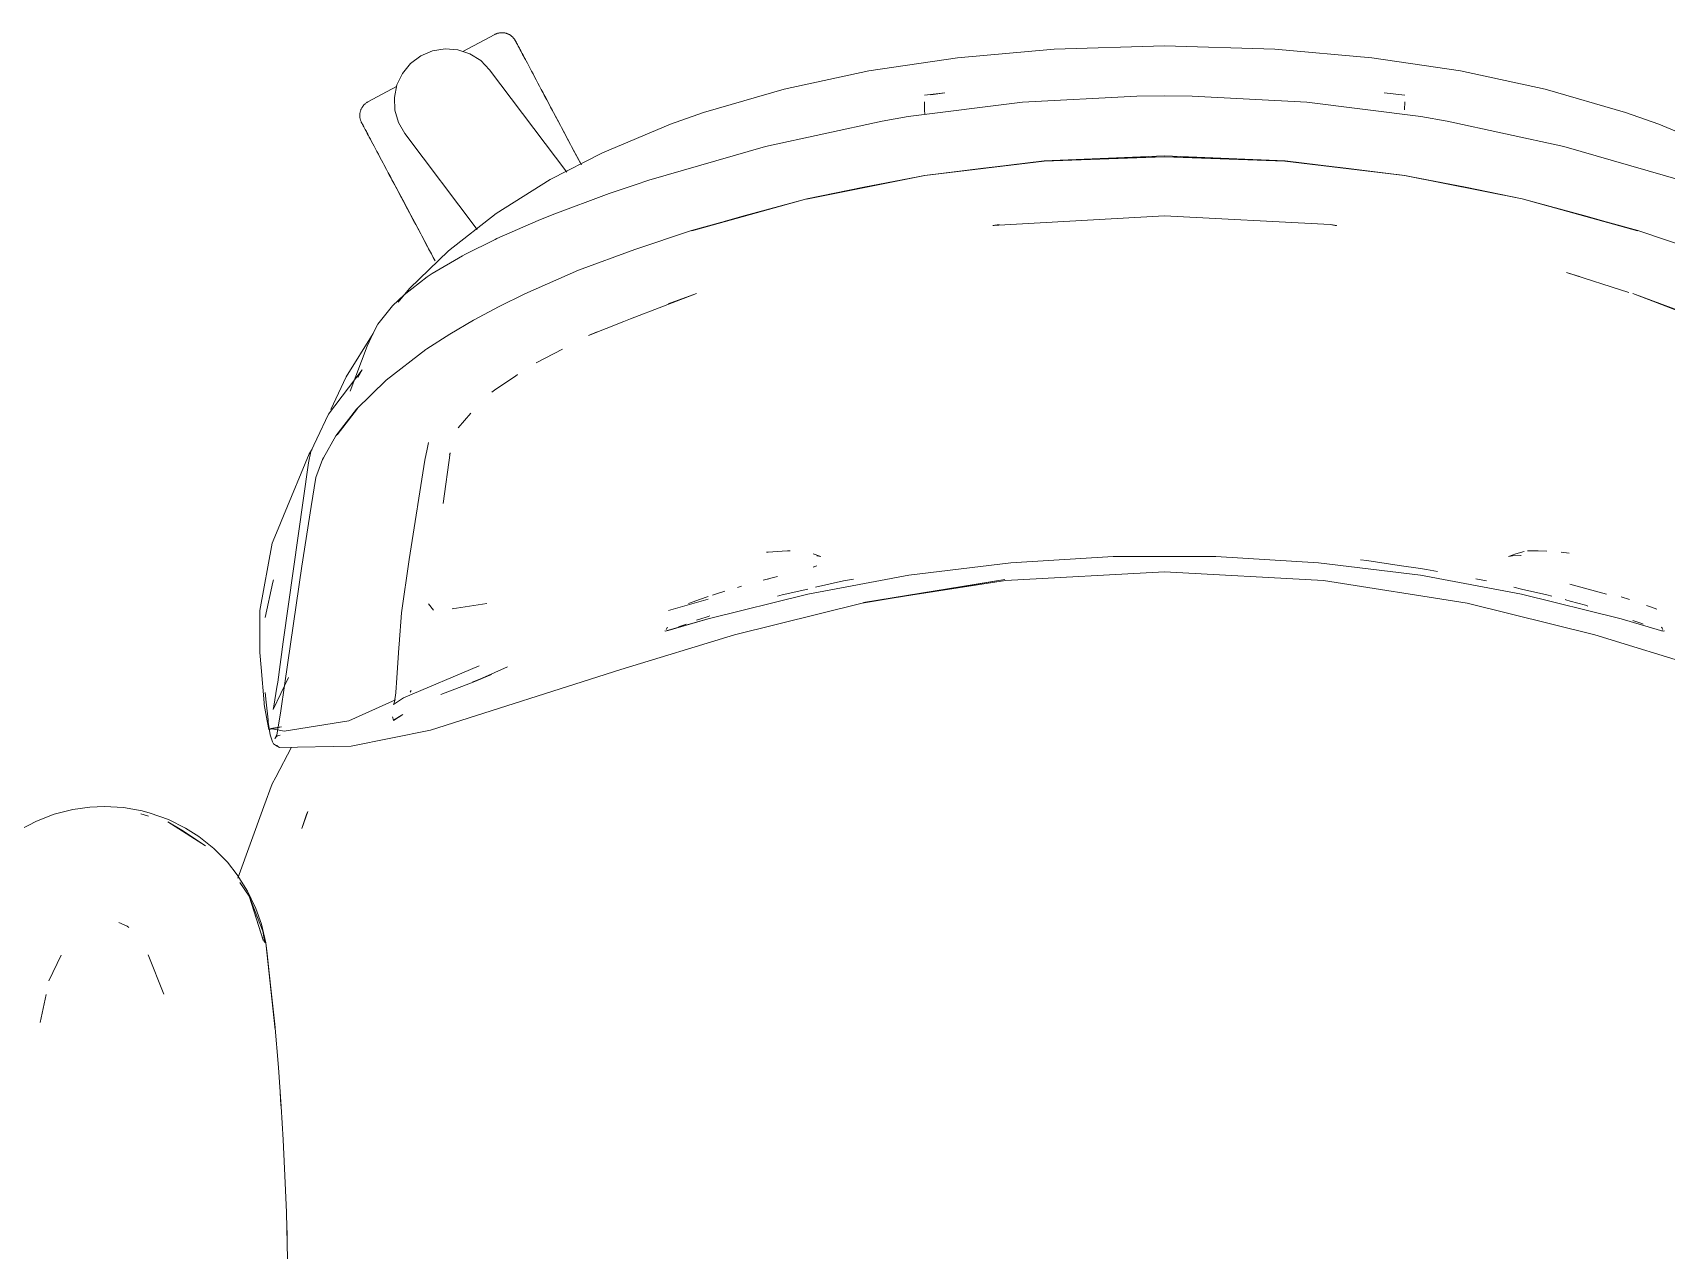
# Model space of a CAD drawing. Header units: millimetres. Extents: x 155927 to 326028, y -36033 to 97293.
# Drawn here: x 221057.8 to 221489.2, y 24991.8 to 25313.2 of the extents above; entities that cross this region are included whole.
import ezdxf

# ---------------------------------------------------------------- set-up
doc = ezdxf.new("R2010")
doc.units = ezdxf.units.MM
doc.header["$MEASUREMENT"] = 0
doc.layers.add('G-IMPT', color=8, linetype='CONTINUOUS', lineweight=9)
doc.layers.add('I-FURN', color=8, linetype='CONTINUOUS', lineweight=9)

msp = doc.modelspace()

# ---------------------------------------------------------------- linework, layer by layer
at = {"layer": 'G-IMPT'}
for p, q in [((221356.68, 25309.74), (221327.54, 25308.89)), ((221385.83, 25308.89), (221356.68, 25309.74)), ((221301.97, 25306.63), (221278.55, 25303.14)), ((221327.54, 25308.89), (221301.97, 25306.63)), ((221411.4, 25306.63), (221385.83, 25308.89)), ((221434.82, 25303.14), (221411.4, 25306.63)), ((221256.19, 25298.33), (221278.55, 25303.14)), ((221457.18, 25298.33), (221434.82, 25303.14)), ((221234.95, 25292.15), (221256.19, 25298.33)), ((221293.27, 25296.73), (221298.68, 25297.38)), ((221294.92, 25296.81), (221298.68, 25297.38)), ((221349.37, 25296.51), (221319.17, 25294.9)), ((221349.37, 25296.51), (221356.68, 25296.61)), ((221364, 25296.51), (221356.68, 25296.61)), ((221364, 25296.51), (221394.2, 25294.9)), ((221420.1, 25296.73), (221414.68, 25297.38)), ((221478.42, 25292.15), (221457.18, 25298.33)), ((221226.21, 25289.08), (221234.95, 25292.15)), ((221319.17, 25294.9), (221289, 25291.08)), ((221293.24, 25294.97), (221293.31, 25292.88)), ((221293.24, 25294.97), (221293.24, 25294.86)), ((221293.36, 25291.63), (221293.31, 25292.88)), ((221394.2, 25294.9), (221424.37, 25291.08)), ((221420.06, 25292.88), (221420.13, 25294.97)), ((221420.13, 25294.97), (221420.13, 25294.86)), ((221478.42, 25292.15), (221487.16, 25289.08)), ((221226.21, 25289.08), (221208.24, 25281.56)), ((221282.08, 25289.9), (221251.29, 25283.23)), ((221289, 25291.08), (221282.08, 25289.9)), ((221424.37, 25291.08), (221431.29, 25289.9)), ((221462.08, 25283.23), (221431.29, 25289.9)), ((221487.16, 25289.08), (221505.13, 25281.56)), ((221208.24, 25281.56), (221194.46, 25274.47)), ((221220.46, 25274.29), (221251.29, 25283.23)), ((221324.87, 25279.37), (221293.27, 25275.54)), ((221324.91, 25279.33), (221293.35, 25275.55)), ((221308.83, 25277.49), (221324.91, 25279.33)), ((221356.68, 25280.7), (221324.87, 25279.37)), ((221324.91, 25279.33), (221356.68, 25280.47)), ((221324.91, 25279.33), (221339.8, 25280.01)), ((221339.8, 25280.01), (221356.68, 25280.47)), ((221388.5, 25279.37), (221356.68, 25280.7)), ((221373.57, 25280.01), (221356.68, 25280.47)), ((221388.46, 25279.33), (221356.68, 25280.47)), ((221373.57, 25280.01), (221388.46, 25279.33)), ((221388.46, 25279.33), (221420.01, 25275.55)), ((221388.46, 25279.33), (221404.54, 25277.49)), ((221388.5, 25279.37), (221420.09, 25275.54)), ((221462.08, 25283.23), (221492.91, 25274.29)), ((221293.35, 25275.55), (221262.11, 25269.33)), ((221262.11, 25269.33), (221293.27, 25275.54)), ((221293.35, 25275.55), (221277.25, 25272.45)), ((221308.83, 25277.49), (221293.35, 25275.55)), ((221420.01, 25275.55), (221404.54, 25277.49)), ((221451.14, 25269.37), (221420.01, 25275.55)), ((221420.01, 25275.55), (221436.12, 25272.45)), ((221451.14, 25269.37), (221420.09, 25275.54)), ((221194.46, 25274.47), (221180.17, 25265.49)), ((221210.03, 25270.75), (221194.96, 25265.15)), ((221210.03, 25270.75), (221216.86, 25273.09)), ((221220.46, 25274.29), (221216.86, 25273.09)), ((221262.23, 25269.37), (221277.25, 25272.45)), ((221451.14, 25269.37), (221436.12, 25272.45)), ((221262.23, 25269.37), (221231.73, 25260.99)), ((221262.23, 25269.37), (221231.82, 25260.94)), ((221244.98, 25264.72), (221262.23, 25269.37)), ((221468.39, 25264.72), (221451.14, 25269.37)), ((221451.14, 25269.37), (221481.64, 25260.99)), ((221451.14, 25269.37), (221481.55, 25260.94)), ((221180.17, 25265.49), (221167.57, 25255.69)), ((221180.32, 25258.9), (221191.28, 25263.67)), ((221191.28, 25263.67), (221194.96, 25265.15)), ((221244.98, 25264.72), (221231.82, 25260.94)), ((221356.68, 25264.88), (221311.34, 25262.37)), ((221311.34, 25262.37), (221312.96, 25262.6)), ((221311.41, 25262.33), (221311.65, 25262.37)), ((221312.96, 25262.6), (221311.65, 25262.37)), ((221356.68, 25264.93), (221400.41, 25262.6)), ((221356.68, 25264.88), (221400.41, 25262.6)), ((221400.41, 25262.6), (221402.19, 25262.34)), ((221400.41, 25262.6), (221401.72, 25262.37)), ((221401.96, 25262.33), (221401.72, 25262.37)), ((221468.39, 25264.72), (221481.55, 25260.94)), ((221171.87, 25254.68), (221179.88, 25258.68)), ((221180.32, 25258.9), (221179.88, 25258.68)), ((221216.81, 25255.98), (221231.73, 25260.99)), ((221481.64, 25260.99), (221496.56, 25255.98)), ((221157.27, 25245.73), (221167.57, 25255.69)), ((221171.27, 25254.37), (221163.27, 25249.64)), ((221171.87, 25254.68), (221171.27, 25254.37)), ((221216.81, 25255.98), (221201.93, 25250.52)), ((221161.98, 25248.78), (221163.27, 25249.64)), ((221201.93, 25250.52), (221187.71, 25244.34)), ((221462.83, 25249.92), (221466.26, 25248.85)), ((221462.83, 25249.92), (221479.31, 25244.67)), ((221157.27, 25245.73), (221154.27, 25242.06)), ((221155.85, 25244.06), (221161.98, 25248.78)), ((221148.96, 25236.3), (221152.83, 25241.17)), ((221152.83, 25241.17), (221155.85, 25244.06)), ((221180.98, 25240.96), (221174.19, 25237.39)), ((221180.98, 25240.96), (221187.71, 25244.34)), ((221233.07, 25244.39), (221215.62, 25237.68)), ((221233.07, 25244.39), (221225.63, 25241.67)), ((221480.3, 25244.39), (221498.71, 25237.57)), ((221480.3, 25244.39), (221497.75, 25237.68)), ((221148.96, 25236.3), (221148.35, 25235.17)), ((221167.96, 25233.62), (221174.19, 25237.39)), ((221213.89, 25237.01), (221204.57, 25233.29)), ((221215.62, 25237.68), (221213.89, 25237.01)), ((221140.54, 25222.36), (221147.66, 25233.81)), ((221147.18, 25232.73), (221146.1, 25230.5)), ((221148.35, 25235.17), (221147.18, 25232.73)), ((221167.96, 25233.62), (221161.86, 25229.74)), ((221204.57, 25233.29), (221206.81, 25234.29)), ((221141.59, 25218.59), (221146.1, 25230.5)), ((221151.17, 25221.55), (221161.61, 25229.57)), ((221161.86, 25229.74), (221161.61, 25229.57)), ((221190.73, 25226.12), (221197.7, 25229.66)), ((221144.83, 25224.25), (221135.89, 25212.55)), ((221144.83, 25224.25), (221143.67, 25222.22)), ((221136.56, 25213.73), (221140.54, 25222.36)), ((221151.17, 25221.55), (221143.27, 25213.81)), ((221180.12, 25219.09), (221179.02, 25218.34)), ((221180.12, 25219.09), (221185.26, 25222.59)), ((221185.26, 25222.59), (221185.83, 25222.98)), ((221132.85, 25206.02), (221135.89, 25212.55)), ((221137.85, 25206.85), (221143.27, 25213.81)), ((221143.57, 25214.02), (221138.18, 25207.07)), ((221138.18, 25207.07), (221140.77, 25210.45)), ((221143.57, 25214.02), (221140.77, 25210.45)), ((221173.49, 25212.82), (221170.15, 25208.91)), ((221132.85, 25206.02), (221131.28, 25202.66)), ((221137.85, 25206.85), (221134.56, 25201.01)), ((221130.79, 25202.1), (221124, 25185.65)), ((221130.63, 25199.67), (221131.28, 25202.66)), ((221131.56, 25203.27), (221130.79, 25202.1)), ((221161.83, 25202.84), (221161.41, 25200.86)), ((221162.29, 25205.01), (221161.83, 25202.84)), ((221166.21, 25188.96), (221167.99, 25202.32)), ((221167.99, 25202.32), (221167.85, 25201.85)), ((221123.96, 25152.45), (221130.63, 25199.67)), ((221132.6, 25195.8), (221134.35, 25200.59)), ((221134.56, 25201.01), (221134.35, 25200.59)), ((221159.53, 25188.67), (221161.33, 25200.39)), ((221161.33, 25200.39), (221161.41, 25200.86)), ((221132.6, 25195.8), (221131.29, 25188.13)), ((221159.53, 25188.67), (221159.44, 25188.06)), ((221124, 25185.65), (221122.61, 25182.28)), ((221128.9, 25172.36), (221131.29, 25188.13)), ((221157.24, 25174.19), (221159.36, 25187.55)), ((221159.36, 25187.55), (221159.44, 25188.06)), ((221121.01, 25178.43), (221122.61, 25182.28)), ((221117.77, 25160.73), (221121.01, 25178.43)), ((221252, 25176.09), (221251.52, 25176.06)), ((221255.71, 25176.37), (221252, 25176.09)), ((221255.71, 25176.37), (221257.08, 25176.47)), ((221257.78, 25176.47), (221257.08, 25176.47)), ((221265.87, 25174.94), (221263.92, 25175.62)), ((221447.5, 25174.94), (221449.45, 25175.62)), ((221449.45, 25175.62), (221451.6, 25176.23)), ((221452.55, 25176.48), (221457.61, 25176.39)), ((221452.55, 25176.48), (221455.34, 25176.47)), ((221457.61, 25176.39), (221455.34, 25176.47)), ((221461.4, 25176.07), (221463.5, 25175.86)), ((221124.35, 25141.49), (221128.9, 25172.36)), ((221157.24, 25174.19), (221155.21, 25160.12)), ((221264.82, 25172.51), (221263.86, 25172.13)), ((221264.27, 25172.27), (221263.86, 25172.13)), ((221265.87, 25174.94), (221264.82, 25175.15)), ((221289.13, 25169.98), (221316.05, 25173.28)), ((221343.12, 25174.93), (221316.05, 25173.28)), ((221370.24, 25174.93), (221343.12, 25174.93)), ((221370.24, 25174.93), (221397.31, 25173.28)), ((221424.23, 25169.98), (221397.31, 25173.28)), ((221410.08, 25173.9), (221408.42, 25174.08)), ((221418.61, 25172.6), (221410.08, 25173.9)), ((221418.61, 25172.6), (221424.23, 25171.75)), ((221424.23, 25171.75), (221425.86, 25171.5)), ((221428.76, 25170.95), (221425.86, 25171.5)), ((221448.54, 25175.15), (221447.5, 25174.94)), ((221448.54, 25175.15), (221450.85, 25175.18)), ((221450.71, 25175.2), (221450.85, 25175.18)), ((221119.18, 25158.87), (221121.23, 25168.17)), ((221121.23, 25168.17), (221121.38, 25168.75)), ((221243.86, 25166.76), (221244.98, 25167.09)), ((221250.65, 25168.67), (221254.51, 25169.67)), ((221250.65, 25168.67), (221252.18, 25169.06)), ((221262.47, 25165.05), (221289.13, 25169.98)), ((221271.88, 25168.53), (221264.46, 25166.82)), ((221274.51, 25169), (221271.88, 25168.53)), ((221276.78, 25162.59), (221314.52, 25168.84)), ((221314.52, 25168.84), (221277.16, 25162.85)), ((221314.7, 25168.58), (221277.16, 25162.85)), ((221314.7, 25168.58), (221356.68, 25170.94)), ((221398.67, 25168.58), (221356.68, 25170.94)), ((221436.59, 25162.59), (221398.67, 25168.58)), ((221450.9, 25165.05), (221424.23, 25169.98)), ((221438.87, 25169.02), (221441.68, 25168.49)), ((221473.36, 25165), (221463.73, 25167.69)), ((221236.15, 25163.69), (221225.72, 25160.66)), ((221230.97, 25162.57), (221233.13, 25163.33)), ((221233.85, 25163.59), (221233.13, 25163.33)), ((221233.85, 25163.59), (221236.15, 25164.36)), ((221262.47, 25165.05), (221236.15, 25158.5)), ((221237.29, 25164.74), (221238.07, 25164.98)), ((221238.07, 25164.98), (221240.56, 25165.77)), ((221255.73, 25164.82), (221254.45, 25164.48)), ((221262.48, 25166.37), (221255.73, 25164.82)), ((221448.91, 25166.82), (221450.89, 25166.37)), ((221457.64, 25164.82), (221450.89, 25166.37)), ((221450.9, 25165.05), (221477.22, 25158.5)), ((221457.64, 25164.82), (221458.93, 25164.48)), ((221462.66, 25163.52), (221462.48, 25163.56)), ((221463.8, 25163.2), (221462.66, 25163.52)), ((221463.8, 25163.2), (221467.79, 25162.08)), ((221477.21, 25164.34), (221479.43, 25163.62)), ((221117.77, 25160.73), (221117.75, 25153.76)), ((221155.2, 25160.04), (221154.58, 25151.8)), ((221155.2, 25160.04), (221155.21, 25160.12)), ((221163.59, 25160.78), (221162.31, 25162.42)), ((221168.54, 25161.13), (221177.7, 25162.53)), ((221168.54, 25161.13), (221168.89, 25161.18)), ((221236.15, 25158.5), (221224.93, 25155.23)), ((221236.15, 25158.5), (221225.33, 25155.39)), ((221236.15, 25158.5), (221225.62, 25155.44)), ((221233.12, 25158.11), (221233.92, 25158.4)), ((221236.15, 25159.13), (221233.92, 25158.4)), ((221236.15, 25159.13), (221236.61, 25159.28)), ((221243.1, 25154.27), (221276.78, 25162.59)), ((221436.59, 25162.59), (221470.27, 25154.27)), ((221467.79, 25162.08), (221468.48, 25161.88)), ((221477.22, 25158.5), (221487.65, 25155.43)), ((221484.97, 25161.63), (221483.96, 25162)), ((221484.97, 25161.63), (221486.63, 25161.02)), ((221243.1, 25154.27), (221213.12, 25145.09)), ((221224.93, 25155.23), (221224.68, 25155.37)), ((221225.46, 25156.32), (221225.08, 25155.71)), ((221225.46, 25156.32), (221225.32, 25156.11)), ((221225.62, 25155.44), (221225.33, 25155.39)), ((221229.4, 25156.77), (221228.33, 25156.38)), ((221230.37, 25157.12), (221229.4, 25156.77)), ((221500.24, 25145.09), (221470.27, 25154.27)), ((221482.42, 25157.34), (221480.32, 25158.09)), ((221482.42, 25157.34), (221483.08, 25157.1)), ((221487.92, 25155.36), (221487.65, 25155.43)), ((221487.9, 25156.32), (221488.05, 25156.11)), ((221487.9, 25156.32), (221488.29, 25155.71)), ((221488.21, 25155.29), (221487.92, 25155.36)), ((221488.44, 25155.23), (221488.21, 25155.29)), ((221488.68, 25155.32), (221488.44, 25155.23)), ((221117.75, 25153.76), (221117.75, 25149.59)), ((221123.96, 25152.45), (221122.52, 25141.79)), ((221154.51, 25150.81), (221153.95, 25142.95)), ((221154.58, 25151.8), (221154.51, 25150.81)), ((221118.09, 25145.64), (221117.75, 25149.59)), ((221118.89, 25136.31), (221118.09, 25145.64)), ((221155.73, 25137.64), (221175.7, 25146.08)), ((221176.45, 25142.8), (221183.16, 25145.85)), ((221121.33, 25134.6), (221125.32, 25143.01)), ((221122.3, 25140.49), (221122.52, 25141.79)), ((221123.23, 25133.63), (221124.35, 25141.49)), ((221153.95, 25142.95), (221153.65, 25139.08)), ((221213.12, 25145.09), (221162.88, 25129.1)), ((221174.07, 25141.78), (221165.6, 25138.52)), ((221178.97, 25143.8), (221173.86, 25141.77)), ((221173.86, 25141.77), (221178.98, 25143.8)), ((221174.07, 25141.78), (221178.97, 25143.8)), ((221119.41, 25136.48), (221119.2, 25139.07)), ((221122.3, 25140.49), (221121.47, 25135.47)), ((221141.23, 25131.53), (221153.58, 25137.15)), ((221153.06, 25135.88), (221155.73, 25137.64)), ((221153.65, 25138.99), (221153.35, 25136.61)), ((221153.65, 25138.99), (221153.65, 25139.08)), ((221157.45, 25139.09), (221157.72, 25139.53)), ((221118.89, 25136.31), (221118.93, 25135.84)), ((221118.93, 25135.84), (221119.74, 25131.59)), ((221119.93, 25131.79), (221119.41, 25136.48)), ((221121.33, 25134.6), (221121.47, 25135.47)), ((221122.13, 25127.37), (221123.23, 25133.63)), ((221152.76, 25132.61), (221153.03, 25131.74)), ((221155.52, 25133.26), (221153.03, 25131.74)), ((221153.03, 25131.74), (221155.5, 25133.23)), ((221153.05, 25131.68), (221155.52, 25133.26)), ((221153.35, 25136.6), (221153.06, 25135.88)), ((221153.35, 25136.6), (221153.35, 25136.61)), ((221119.74, 25131.59), (221120.19, 25129.27)), ((221120, 25131.18), (221119.93, 25131.79)), ((221120, 25131.18), (221120.54, 25127.9)), ((221123.47, 25129.99), (221120.19, 25129.27)), ((221123.47, 25129.99), (221120.6, 25129.5)), ((221120.6, 25129.5), (221124.18, 25128.82)), ((221141.23, 25131.53), (221124.18, 25128.82)), ((221141.93, 25124.9), (221162.88, 25129.1)), ((221153.05, 25131.68), (221153.03, 25131.74)), ((221121.09, 25126.04), (221120.54, 25127.9)), ((221121.09, 25126.04), (221121.41, 25125.5)), ((221121.41, 25125.5), (221121.9, 25125.13)), ((221122.3, 25127.99), (221121.74, 25126.89)), ((221122.13, 25127.39), (221121.74, 25126.89)), ((221122.94, 25124.52), (221121.9, 25125.13)), ((221122.53, 25125), (221121.9, 25125.13)), ((221121.9, 25125.13), (221121.98, 25125.1)), ((221122.53, 25125), (221121.98, 25125.1)), ((221126.13, 25124.58), (221121.99, 25116.68)), ((221122.3, 25127.99), (221122.13, 25127.37)), ((221122.13, 25127.39), (221122.67, 25127.71)), ((221123.17, 25127.79), (221122.67, 25127.71)), ((221141.93, 25124.9), (221122.94, 25124.52)), ((221121.99, 25116.68), (221121.06, 25114.92)), ((221118.87, 25108.95), (221121.06, 25114.92)), ((221058.78, 25105.05), (221063.49, 25106.88)), ((221068.36, 25108.15), (221063.49, 25106.88)), ((221068.36, 25108.15), (221072.87, 25108.79)), ((221076.72, 25108.97), (221072.87, 25108.79)), ((221076.72, 25108.97), (221081.76, 25108.67)), ((221081.76, 25108.67), (221086.71, 25107.79)), ((221088.4, 25106.43), (221086.37, 25107.05)), ((221086.71, 25107.79), (221088.83, 25107.23)), ((221093.61, 25105.52), (221088.83, 25107.23)), ((221111.93, 25090.01), (221118.87, 25108.95)), ((221130.47, 25107.65), (221128.83, 25103.18)), ((221128.83, 25103.18), (221130.21, 25107.06)), ((221130.47, 25107.65), (221130.21, 25107.06)), ((221054.61, 25102.86), (221058.78, 25105.05)), ((221093.51, 25104.87), (221097.19, 25102.71)), ((221093.51, 25104.87), (221103.46, 25098.55)), ((221093.61, 25105.52), (221098.12, 25103.27)), ((221097.19, 25102.71), (221103.46, 25098.55)), ((221098.12, 25103.27), (221101.66, 25101.01)), ((221105.64, 25097.82), (221101.66, 25101.01)), ((221105.64, 25097.82), (221109.19, 25094.21)), ((221109.19, 25094.21), (221111.81, 25090.91)), ((221114.54, 25086.58), (221111.81, 25090.91)), ((221114.93, 25085.26), (221112.51, 25088.84)), ((221114.54, 25086.58), (221116.73, 25082)), ((221118.54, 25076.04), (221114.93, 25085.26)), ((221114.93, 25085.26), (221115.84, 25082.55)), ((221114.93, 25085.26), (221118.75, 25073.4)), ((221115.84, 25082.55), (221118.75, 25073.4)), ((221116.73, 25082), (221118.18, 25077.87)), ((221080.54, 25078.35), (221082.77, 25077.34)), ((221082.77, 25077.34), (221083.22, 25077.04)), ((221119.33, 25072.91), (221118.18, 25077.87)), ((221119.12, 25072.98), (221118.54, 25076.04)), ((221119.33, 25072.91), (221121.79, 25049.95)), ((221119.33, 25072.91), (221119.67, 25070.09)), ((221119.33, 25072.91), (221121.69, 25051.47)), ((221065.34, 25069.72), (221062.07, 25062.94)), ((221092.44, 25059.39), (221088.29, 25069.81)), ((221121.79, 25049.95), (221119.67, 25070.09)), ((221059.73, 25051.89), (221061.31, 25059.32)), ((221062.15, 25063.22), (221062.07, 25062.94)), ((221121.69, 25051.47), (221122.67, 25040.07)), ((221123.4, 25029.78), (221122.67, 25040.07)), ((221123.26, 25031.83), (221123.13, 25033.24)), ((221123.26, 25031.83), (221123.35, 25029.92)), ((221123.4, 25029.78), (221123.96, 25020.91)), ((221124.5, 25009.61), (221123.96, 25020.91)), ((221124.5, 25009.61), (221124.8, 25001.73)), ((221125.09, 24989.42), (221124.8, 25001.73)), ((221124.88, 24997.86), (221124.95, 24996.2)), ((221124.95, 24996.2), (221124.95, 24994.12))]:
    msp.add_line(p, q, dxfattribs=at)
at = {"layer": 'I-FURN'}
for p, q in [((221179.8, 25312.78), (221171.39, 25308.31)), ((221179.8, 25312.78), (221179.95, 25312.85)), ((221179.95, 25312.85), (221180.09, 25312.92)), ((221180.09, 25312.92), (221180.24, 25312.98)), ((221180.24, 25312.98), (221180.39, 25313.03)), ((221180.39, 25313.03), (221180.55, 25313.08)), ((221180.55, 25313.08), (221180.7, 25313.12)), ((221180.7, 25313.12), (221180.86, 25313.16)), ((221180.86, 25313.16), (221181.02, 25313.19)), ((221181.02, 25313.19), (221181.18, 25313.22)), ((221181.18, 25313.22), (221181.34, 25313.23)), ((221181.34, 25313.23), (221181.5, 25313.24)), ((221181.5, 25313.24), (221181.66, 25313.25)), ((221181.66, 25313.25), (221181.82, 25313.25)), ((221181.82, 25313.25), (221181.98, 25313.24)), ((221181.98, 25313.24), (221182.14, 25313.22)), ((221182.14, 25313.22), (221182.3, 25313.2)), ((221182.3, 25313.2), (221182.46, 25313.18)), ((221182.46, 25313.18), (221182.62, 25313.14)), ((221182.62, 25313.14), (221182.78, 25313.1)), ((221182.78, 25313.1), (221182.93, 25313.06)), ((221182.93, 25313.06), (221183.08, 25313)), ((221183.08, 25313), (221183.23, 25312.94)), ((221183.23, 25312.94), (221183.38, 25312.88)), ((221183.38, 25312.88), (221183.53, 25312.81)), ((221183.53, 25312.81), (221183.67, 25312.73)), ((221183.67, 25312.73), (221183.81, 25312.65)), ((221183.81, 25312.65), (221183.94, 25312.56)), ((221183.94, 25312.56), (221184.07, 25312.47)), ((221184.07, 25312.47), (221184.2, 25312.37)), ((221184.2, 25312.37), (221184.33, 25312.27)), ((221184.33, 25312.27), (221184.45, 25312.16)), ((221184.45, 25312.16), (221184.56, 25312.05)), ((221184.56, 25312.05), (221184.67, 25311.93)), ((221184.67, 25311.93), (221184.78, 25311.81)), ((221184.78, 25311.81), (221184.88, 25311.69)), ((221184.88, 25311.69), (221184.98, 25311.56)), ((221184.98, 25311.56), (221185.07, 25311.43)), ((221185.07, 25311.43), (221185.15, 25311.29)), ((221185.15, 25311.29), (221185.23, 25311.15)), ((221185.23, 25311.15), (221185.25, 25311.11)), ((221185.25, 25311.11), (221185.26, 25311.09)), ((221185.26, 25311.1), (221185.25, 25311.11)), ((221185.28, 25311.06), (221185.26, 25311.1)), ((221185.26, 25311.09), (221185.3, 25311.03)), ((221185.32, 25310.98), (221185.28, 25311.06)), ((221185.3, 25311.03), (221185.35, 25310.93)), ((221185.39, 25310.86), (221185.32, 25310.98)), ((221185.35, 25310.93), (221185.42, 25310.79)), ((221185.47, 25310.7), (221185.39, 25310.86)), ((221185.42, 25310.79), (221185.52, 25310.61)), ((221185.58, 25310.5), (221185.47, 25310.7)), ((221185.52, 25310.61), (221185.64, 25310.39)), ((221185.71, 25310.26), (221185.58, 25310.5)), ((221185.64, 25310.39), (221185.77, 25310.13)), ((221185.86, 25309.98), (221185.71, 25310.26)), ((221185.77, 25310.13), (221185.93, 25309.83)), ((221186.03, 25309.66), (221185.86, 25309.98)), ((221185.93, 25309.83), (221186.11, 25309.5)), ((221186.22, 25309.3), (221186.03, 25309.66)), ((221186.11, 25309.5), (221186.31, 25309.13)), ((221155.42, 25302.5), (221157.55, 25305.12)), ((221157.55, 25305.12), (221160.25, 25307.15)), ((221160.25, 25307.15), (221163.35, 25308.48)), ((221163.35, 25308.48), (221166.68, 25309.02)), ((221166.68, 25309.02), (221170.04, 25308.76)), ((221170.04, 25308.76), (221173.24, 25307.69)), ((221173.24, 25307.69), (221176.09, 25305.89)), ((221176.09, 25305.89), (221178.43, 25303.46)), ((221186.42, 25308.91), (221186.22, 25309.3)), ((221186.31, 25309.13), (221186.53, 25308.72)), ((221186.65, 25308.48), (221186.42, 25308.91)), ((221186.53, 25308.72), (221186.76, 25308.27)), ((221186.9, 25308.01), (221186.65, 25308.48)), ((221186.76, 25308.27), (221187.02, 25307.79)), ((221187.17, 25307.51), (221186.9, 25308.01)), ((221187.02, 25307.79), (221187.3, 25307.27)), ((221187.45, 25306.98), (221187.17, 25307.51)), ((221187.3, 25307.27), (221187.59, 25306.72)), ((221187.75, 25306.41), (221187.45, 25306.98)), ((221187.59, 25306.72), (221187.9, 25306.14)), ((221188.07, 25305.81), (221187.75, 25306.41)), ((221188.41, 25305.17), (221188.07, 25305.81)), ((221188.76, 25304.51), (221188.41, 25305.17)), ((221153.98, 25299.46), (221155.42, 25302.5)), ((221178.43, 25303.46), (221198.83, 25276.4)), ((221189.13, 25303.82), (221188.76, 25304.51)), ((221189.52, 25303.09), (221189.13, 25303.82)), ((221189.92, 25302.34), (221189.52, 25303.09)), ((221190.33, 25301.57), (221189.92, 25302.34)), ((221190.75, 25300.77), (221190.33, 25301.57)), ((221191.19, 25299.94), (221190.75, 25300.77)), ((221153.89, 25299), (221146.3, 25294.97)), ((221153.31, 25296.15), (221153.98, 25299.46)), ((221191.64, 25299.1), (221191.19, 25299.94)), ((221192.1, 25298.23), (221191.64, 25299.1)), ((221192.58, 25297.34), (221192.1, 25298.23)), ((221193.06, 25296.43), (221192.58, 25297.34)), ((221192.8, 25296.93), (221193.28, 25296.01)), ((221193.55, 25295.51), (221193.06, 25296.43)), ((221144.21, 25292.01), (221144.24, 25292.17)), ((221144.24, 25292.17), (221144.27, 25292.33)), ((221144.27, 25292.33), (221144.31, 25292.49)), ((221144.31, 25292.49), (221144.36, 25292.64)), ((221144.36, 25292.64), (221144.41, 25292.79)), ((221144.41, 25292.79), (221144.47, 25292.94)), ((221144.47, 25292.94), (221144.54, 25293.09)), ((221144.54, 25293.09), (221144.61, 25293.24)), ((221144.61, 25293.24), (221144.68, 25293.38)), ((221144.68, 25293.38), (221144.76, 25293.52)), ((221144.76, 25293.52), (221144.85, 25293.65)), ((221144.85, 25293.65), (221144.94, 25293.79)), ((221144.94, 25293.79), (221145.04, 25293.91)), ((221145.04, 25293.91), (221145.14, 25294.04)), ((221145.14, 25294.04), (221145.25, 25294.16)), ((221145.25, 25294.16), (221145.36, 25294.27)), ((221145.36, 25294.27), (221145.48, 25294.38)), ((221145.48, 25294.38), (221145.6, 25294.49)), ((221145.6, 25294.49), (221145.73, 25294.59)), ((221145.73, 25294.59), (221145.86, 25294.69)), ((221145.86, 25294.69), (221145.99, 25294.78)), ((221145.99, 25294.78), (221146.13, 25294.86)), ((221146.13, 25294.86), (221146.27, 25294.94)), ((221146.27, 25294.94), (221146.3, 25294.97)), ((221153.45, 25292.78), (221153.31, 25296.15)), ((221154.39, 25289.54), (221153.45, 25292.78)), ((221193.28, 25296.01), (221193.78, 25295.08)), ((221194.05, 25294.57), (221193.55, 25295.51)), ((221193.78, 25295.08), (221194.28, 25294.14)), ((221194.55, 25293.62), (221194.05, 25294.57)), ((221194.28, 25294.14), (221194.79, 25293.18)), ((221195.06, 25292.66), (221194.55, 25293.62)), ((221194.79, 25293.18), (221195.3, 25292.21)), ((221195.58, 25291.68), (221195.06, 25292.66)), ((221195.3, 25292.21), (221195.82, 25291.23)), ((221144.17, 25291.53), (221144.18, 25291.69)), ((221144.17, 25291.37), (221144.17, 25291.53)), ((221144.17, 25291.21), (221144.17, 25291.37)), ((221144.18, 25291.05), (221144.17, 25291.21)), ((221144.18, 25291.69), (221144.19, 25291.85)), ((221144.2, 25290.89), (221144.18, 25291.05)), ((221144.19, 25291.85), (221144.21, 25292.01)), ((221144.22, 25290.73), (221144.2, 25290.89)), ((221144.25, 25290.57), (221144.22, 25290.73)), ((221144.29, 25290.42), (221144.25, 25290.57)), ((221144.33, 25290.26), (221144.29, 25290.42)), ((221144.38, 25290.11), (221144.33, 25290.26)), ((221144.44, 25289.95), (221144.38, 25290.11)), ((221144.5, 25289.81), (221144.44, 25289.95)), ((221144.57, 25289.66), (221144.5, 25289.81)), ((221144.64, 25289.51), (221144.57, 25289.66)), ((221144.66, 25289.47), (221144.64, 25289.51)), ((221144.64, 25289.51), (221144.64, 25289.51)), ((221144.64, 25289.51), (221144.65, 25289.49)), ((221144.65, 25289.49), (221144.68, 25289.43)), ((221144.71, 25289.39), (221144.66, 25289.47)), ((221144.68, 25289.43), (221144.73, 25289.33)), ((221144.77, 25289.26), (221144.71, 25289.39)), ((221144.73, 25289.33), (221144.81, 25289.19)), ((221144.86, 25289.1), (221144.77, 25289.26)), ((221144.81, 25289.19), (221144.9, 25289.01)), ((221144.96, 25288.9), (221144.86, 25289.1)), ((221144.9, 25289.01), (221145.02, 25288.79)), ((221145.09, 25288.66), (221144.96, 25288.9)), ((221145.02, 25288.79), (221145.16, 25288.54)), ((221145.24, 25288.38), (221145.09, 25288.66)), ((221145.16, 25288.54), (221145.32, 25288.24)), ((221145.41, 25288.06), (221145.24, 25288.38)), ((221145.32, 25288.24), (221145.49, 25287.9)), ((221145.6, 25287.71), (221145.41, 25288.06)), ((221145.49, 25287.9), (221145.69, 25287.53)), ((221156.08, 25286.62), (221154.39, 25289.54)), ((221196.11, 25290.7), (221195.58, 25291.68)), ((221195.82, 25291.23), (221196.35, 25290.25)), ((221196.63, 25289.71), (221196.11, 25290.7)), ((221196.35, 25290.25), (221196.88, 25289.25)), ((221197.16, 25288.71), (221196.63, 25289.71)), ((221196.88, 25289.25), (221197.41, 25288.25)), ((221197.7, 25287.71), (221197.16, 25288.71)), ((221197.41, 25288.25), (221197.94, 25287.25)), ((221145.81, 25287.31), (221145.6, 25287.71)), ((221145.69, 25287.53), (221145.91, 25287.12)), ((221146.04, 25286.88), (221145.81, 25287.31)), ((221145.91, 25287.12), (221146.15, 25286.67)), ((221146.28, 25286.42), (221146.04, 25286.88)), ((221146.15, 25286.67), (221146.4, 25286.19)), ((221146.55, 25285.92), (221146.28, 25286.42)), ((221146.4, 25286.19), (221146.68, 25285.68)), ((221146.84, 25285.38), (221146.55, 25285.92)), ((221146.68, 25285.68), (221146.97, 25285.12)), ((221147.14, 25284.81), (221146.84, 25285.38)), ((221146.97, 25285.12), (221147.28, 25284.54)), ((221147.28, 25284.54), (221147.61, 25283.92)), ((221147.61, 25283.92), (221147.96, 25283.28)), ((221175.16, 25261.3), (221156.08, 25286.62)), ((221198.23, 25286.71), (221197.7, 25287.71)), ((221197.94, 25287.25), (221198.48, 25286.24)), ((221198.76, 25285.7), (221198.23, 25286.71)), ((221198.48, 25286.24), (221199.01, 25285.24)), ((221199.3, 25284.7), (221198.76, 25285.7)), ((221199.01, 25285.24), (221199.54, 25284.24)), ((221199.83, 25283.69), (221199.3, 25284.7)), ((221199.54, 25284.24), (221200.08, 25283.23)), ((221200.36, 25282.69), (221199.83, 25283.69)), ((221147.96, 25283.28), (221148.32, 25282.6)), ((221148.32, 25282.6), (221148.69, 25281.89)), ((221148.69, 25281.89), (221149.08, 25281.16)), ((221149.08, 25281.16), (221149.49, 25280.39)), ((221149.49, 25280.39), (221149.91, 25279.61)), ((221149.91, 25279.61), (221150.34, 25278.79)), ((221200.08, 25283.23), (221200.61, 25282.24)), ((221200.89, 25281.7), (221200.36, 25282.69)), ((221200.61, 25282.24), (221201.13, 25281.25)), ((221201.42, 25280.71), (221200.89, 25281.7)), ((221201.13, 25281.25), (221201.66, 25280.26)), ((221201.94, 25279.73), (221201.42, 25280.71)), ((221201.66, 25280.26), (221202.17, 25279.29)), ((221202.45, 25278.77), (221201.94, 25279.73)), ((221202.17, 25279.29), (221202.69, 25278.32)), ((221150.34, 25278.79), (221150.78, 25277.96)), ((221151.03, 25277.5), (221150.58, 25278.35)), ((221150.78, 25277.96), (221151.24, 25277.1)), ((221151.49, 25276.63), (221151.03, 25277.5)), ((221151.24, 25277.1), (221151.7, 25276.23)), ((221151.96, 25275.74), (221151.49, 25276.63)), ((221151.7, 25276.23), (221152.18, 25275.33)), ((221152.44, 25274.84), (221151.96, 25275.74)), ((221152.18, 25275.33), (221152.67, 25274.42)), ((221152.93, 25273.92), (221152.44, 25274.84)), ((221152.67, 25274.42), (221153.16, 25273.49)), ((221153.43, 25272.98), (221152.93, 25273.92)), ((221153.16, 25273.49), (221153.66, 25272.54)), ((221153.94, 25272.03), (221153.43, 25272.98)), ((221153.66, 25272.54), (221154.17, 25271.58)), ((221154.45, 25271.06), (221153.94, 25272.03)), ((221154.17, 25271.58), (221154.69, 25270.62)), ((221154.97, 25270.09), (221154.45, 25271.06)), ((221154.69, 25270.62), (221155.21, 25269.64)), ((221155.49, 25269.11), (221154.97, 25270.09)), ((221155.21, 25269.64), (221155.73, 25268.65)), ((221156.02, 25268.11), (221155.49, 25269.11)), ((221155.73, 25268.65), (221156.26, 25267.66)), ((221156.55, 25267.12), (221156.02, 25268.11)), ((221156.26, 25267.66), (221156.79, 25266.66)), ((221157.08, 25266.12), (221156.55, 25267.12)), ((221156.79, 25266.66), (221157.33, 25265.65)), ((221157.61, 25265.11), (221157.08, 25266.12)), ((221157.33, 25265.65), (221157.86, 25264.65)), ((221158.15, 25264.11), (221157.61, 25265.11)), ((221157.86, 25264.65), (221158.39, 25263.64)), ((221158.68, 25263.1), (221158.15, 25264.11)), ((221158.39, 25263.64), (221158.93, 25262.64)), ((221159.22, 25262.1), (221158.68, 25263.1)), ((221158.93, 25262.64), (221159.46, 25261.64)), ((221159.75, 25261.1), (221159.22, 25262.1)), ((221159.46, 25261.64), (221159.99, 25260.64)), ((221160.28, 25260.11), (221159.75, 25261.1)), ((221159.99, 25260.64), (221160.52, 25259.65)), ((221160.8, 25259.12), (221160.28, 25260.11)), ((221160.52, 25259.65), (221161.04, 25258.67)), ((221161.32, 25258.14), (221160.8, 25259.12)), ((221161.04, 25258.67), (221161.56, 25257.69)), ((221161.84, 25257.17), (221161.32, 25258.14)), ((221161.56, 25257.69), (221162.07, 25256.73)), ((221162.34, 25256.21), (221161.84, 25257.17)), ((221162.07, 25256.73), (221162.58, 25255.78)), ((221162.85, 25255.27), (221162.34, 25256.21)), ((221162.58, 25255.78), (221163.08, 25254.84)), ((221163.34, 25254.34), (221162.85, 25255.27)), ((221163.08, 25254.84), (221163.57, 25253.92)), ((221163.83, 25253.43), (221163.34, 25254.34)), ((221163.57, 25253.92), (221164.05, 25253.01))]:
    msp.add_line(p, q, dxfattribs=at)

doc.saveas('drawing.dxf')
